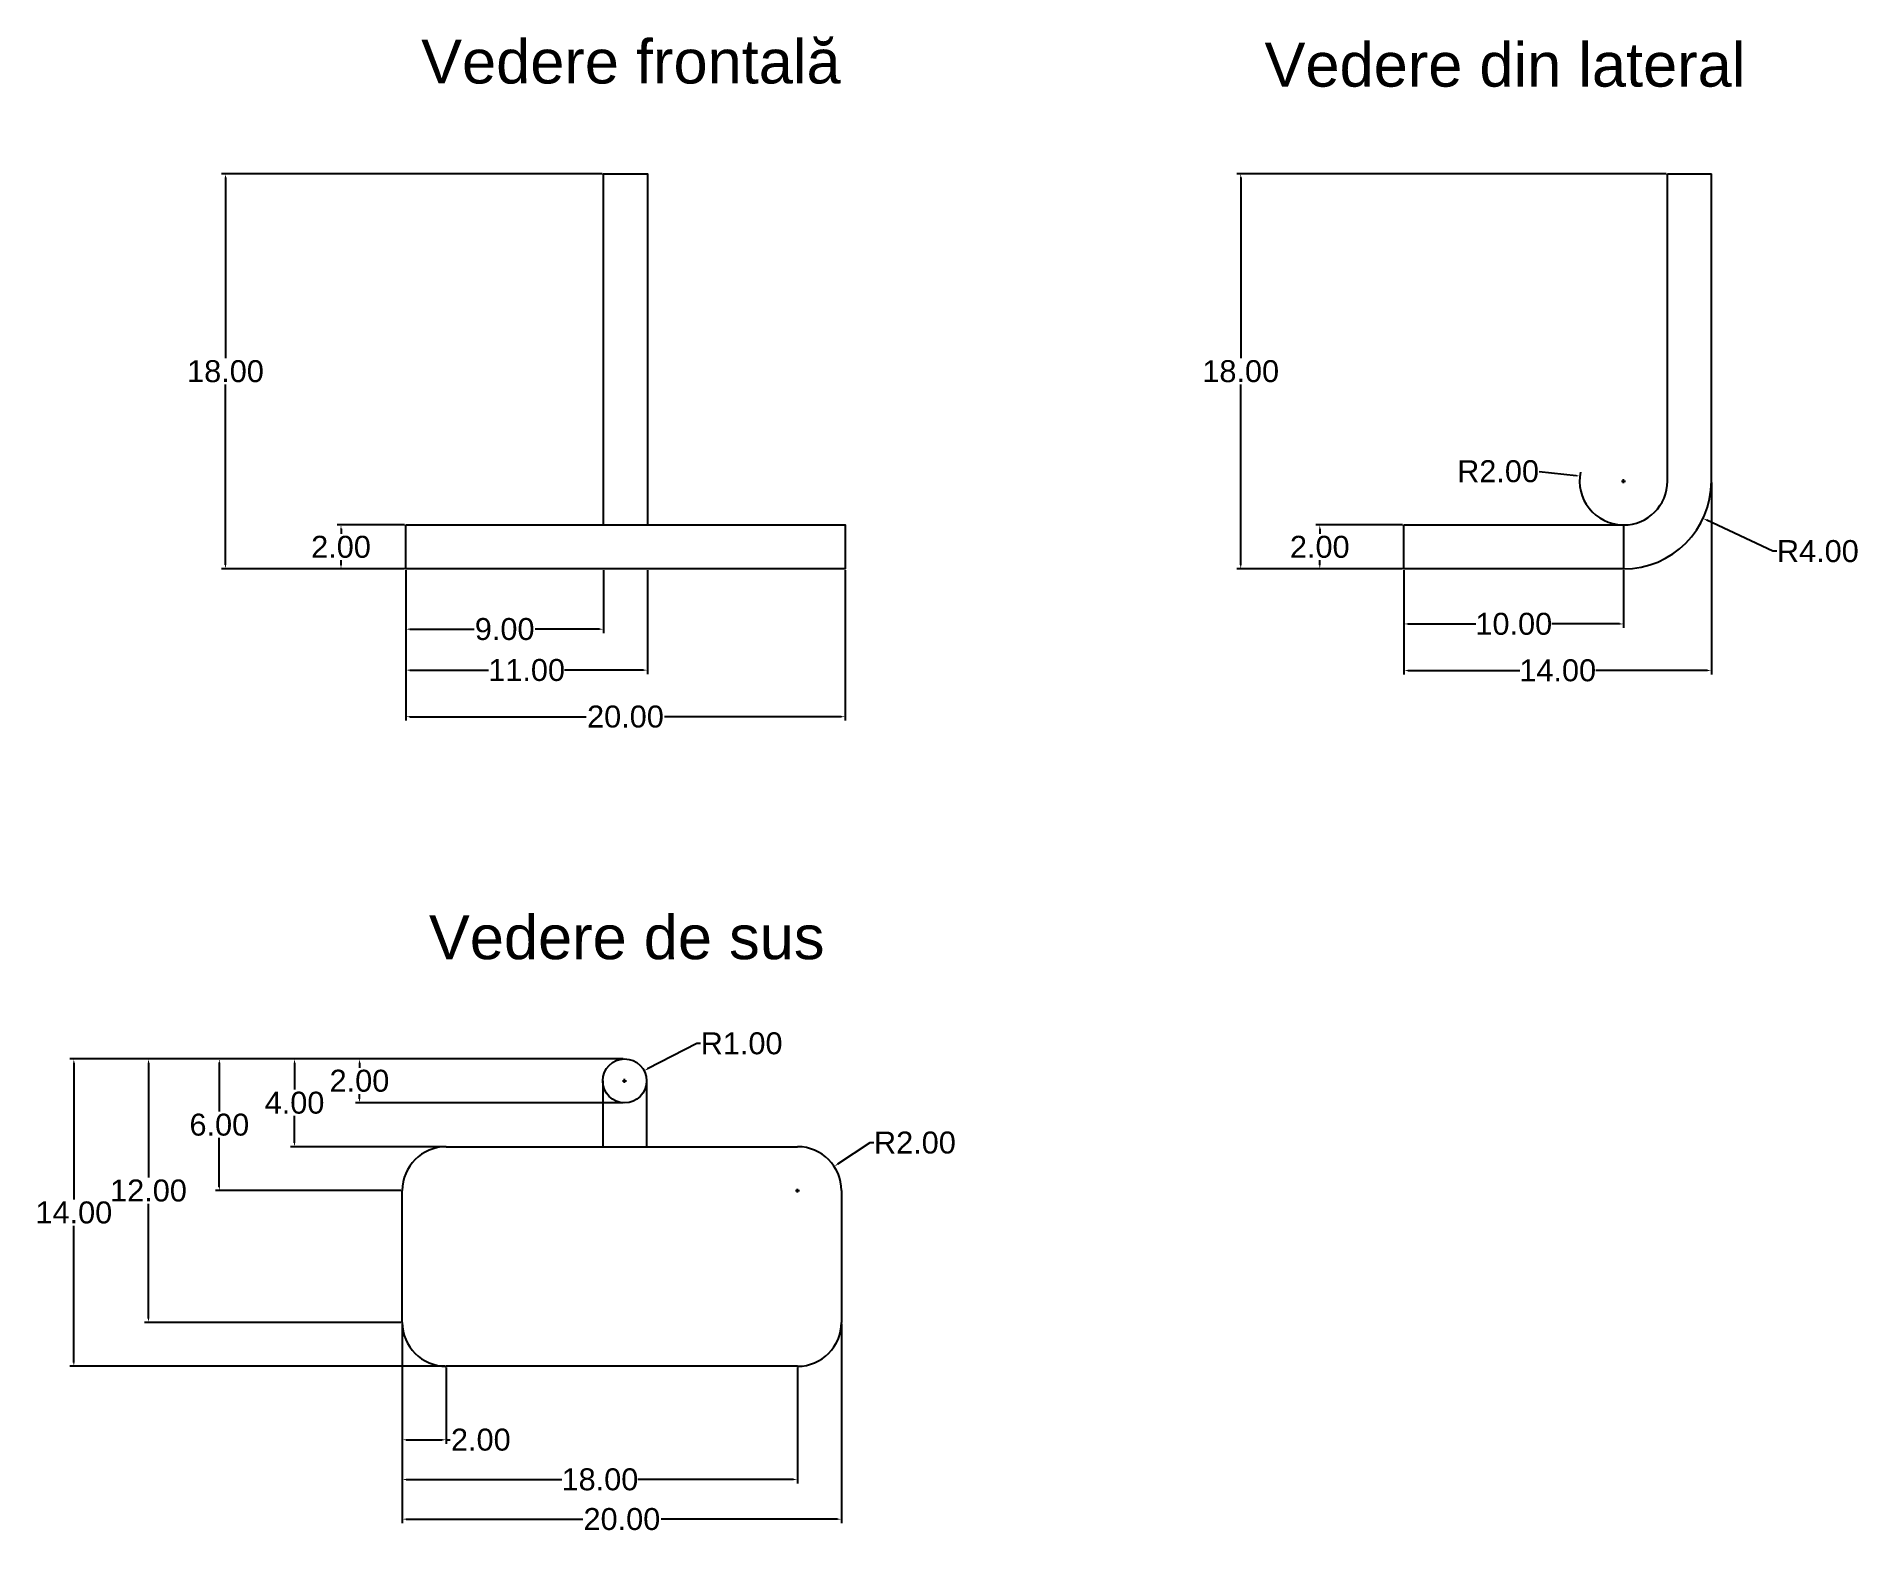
# Model space of a CAD drawing. Header units: millimetres. Extents: x 17.7 to 100.6, y 4.8 to 73.
import ezdxf

# ---------------------------------------------------------------- set-up
doc = ezdxf.new("R2010")
doc.units = ezdxf.units.MM
doc.header["$MEASUREMENT"] = 0
doc.layers.add('cotari', color=132, linetype='Continuous')
doc.layers.add('treapta', color=7, linetype='Continuous', true_color=0xd4e480)
doc.styles.get("Standard").update_dxf_attribs({"font": 'arial.ttf'})
doc.dimstyles.new('Cotari', dxfattribs={"dimtxt": 1, "dimasz": 0.18, "dimexe": 0.18, "dimexo": 0.0625, "dimgap": 0.09, "dimtad": 0, "dimtih": 1, "dimtoh": 1, "dimzin": 0, "dimdsep": 46, "dimtxsty": 'Standard', "dimcen": 0.09, "dimclrd": 256, "dimclre": 256, "dimclrt": 256, "dimadec": 0, "dimazin": 0, "dimtfac": 1, "dimtofl": 0, "dimtmove": 0, "dimatfit": 3, "dimfxl": 1, "dimtolj": 1, "dimtzin": 0, "dimarcsym": 0})

# ---------------------------------------------------------------- blocks, each defined once
blk = doc.blocks.new('*D1')
at = {"layer": 'cotari', "lineweight": -2, "transparency": 16777216}
for p, q in [((34.427, 50.738), (31.357, 50.738)), ((31.537, 50.558), (31.537, 50.338)), ((31.537, 48.918), (31.537, 49.137)), ((34.427, 48.738), (31.357, 48.738))]:
    blk.add_line(p, q, dxfattribs=at)
at = {"layer": 'cotari', "transparency": 16777216}
for points in [[(31.507, 50.558), (31.567, 50.558), (31.537, 50.738)], [(31.507, 48.918), (31.567, 48.918), (31.537, 48.738)]]:
    blk.add_solid(points, dxfattribs=at)
at = {"layer": 'Defpoints', "color": 0, "transparency": 16777216}
for p in [(31.537, 50.738), (34.49, 50.738), (34.49, 48.738)]:
    blk.add_point(p, dxfattribs=at)
at = {"layer": 'cotari', "transparency": 16777216, "insert": (31.537, 49.738), "char_height": 1, "attachment_point": 5}
blk.add_mtext('\\A1;2.00', dxfattribs=at)
blk = doc.blocks.new('*D2')
at = {"layer": 'cotari', "lineweight": -2, "transparency": 16777216}
for p, q in [((43.427, 66.738), (26.096, 66.738)), ((26.276, 66.558), (26.276, 58.338)), ((26.276, 48.918), (26.276, 57.137)), ((34.427, 48.738), (26.096, 48.738))]:
    blk.add_line(p, q, dxfattribs=at)
at = {"layer": 'cotari', "transparency": 16777216}
for points in [[(26.246, 66.558), (26.306, 66.558), (26.276, 66.738)], [(26.246, 48.918), (26.306, 48.918), (26.276, 48.738)]]:
    blk.add_solid(points, dxfattribs=at)
at = {"layer": 'Defpoints', "color": 0, "transparency": 16777216}
for p in [(26.276, 66.738), (43.49, 66.738), (34.49, 48.738)]:
    blk.add_point(p, dxfattribs=at)
at = {"layer": 'cotari', "transparency": 16777216, "insert": (26.276, 57.738), "char_height": 1, "attachment_point": 5}
blk.add_mtext('\\A1;18.00', dxfattribs=at)
blk = doc.blocks.new('*D3')
at = {"layer": 'cotari', "lineweight": -2, "transparency": 16777216}
for p, q in [((34.49, 48.675), (34.49, 45.813)), ((43.49, 48.675), (43.49, 45.813)), ((34.67, 45.993), (37.603, 45.993)), ((43.31, 45.993), (40.377, 45.993))]:
    blk.add_line(p, q, dxfattribs=at)
at = {"layer": 'cotari', "transparency": 16777216}
for points in [[(34.67, 46.023), (34.67, 45.963), (34.49, 45.993)], [(43.31, 46.023), (43.31, 45.963), (43.49, 45.993)]]:
    blk.add_solid(points, dxfattribs=at)
at = {"layer": 'Defpoints', "color": 0, "transparency": 16777216}
for p in [(34.49, 48.738), (43.49, 48.738), (43.49, 45.993)]:
    blk.add_point(p, dxfattribs=at)
at = {"layer": 'cotari', "transparency": 16777216, "insert": (38.99, 45.993), "char_height": 1, "attachment_point": 5}
blk.add_mtext('\\A1;9.00', dxfattribs=at)
blk = doc.blocks.new('*D4')
at = {"layer": 'cotari', "lineweight": -2, "transparency": 16777216}
for p, q in [((34.49, 48.675), (34.49, 43.947)), ((45.49, 48.675), (45.49, 43.947)), ((34.67, 44.127), (38.261, 44.127)), ((45.31, 44.127), (41.718, 44.127))]:
    blk.add_line(p, q, dxfattribs=at)
at = {"layer": 'cotari', "transparency": 16777216}
for points in [[(34.67, 44.157), (34.67, 44.097), (34.49, 44.127)], [(45.31, 44.157), (45.31, 44.097), (45.49, 44.127)]]:
    blk.add_solid(points, dxfattribs=at)
at = {"layer": 'Defpoints', "color": 0, "transparency": 16777216}
for p in [(34.49, 48.738), (45.49, 48.738), (45.49, 44.127)]:
    blk.add_point(p, dxfattribs=at)
at = {"layer": 'cotari', "transparency": 16777216, "insert": (39.99, 44.127), "char_height": 1, "attachment_point": 5}
blk.add_mtext('\\A1;11.00', dxfattribs=at)
blk = doc.blocks.new('*D5')
at = {"layer": 'cotari', "lineweight": -2, "transparency": 16777216}
for p, q in [((34.49, 48.675), (34.49, 41.827)), ((54.49, 48.675), (54.49, 41.827)), ((34.67, 42.007), (42.706, 42.007)), ((54.31, 42.007), (46.274, 42.007))]:
    blk.add_line(p, q, dxfattribs=at)
at = {"layer": 'cotari', "transparency": 16777216}
for points in [[(34.67, 42.037), (34.67, 41.977), (34.49, 42.007)], [(54.31, 42.037), (54.31, 41.977), (54.49, 42.007)]]:
    blk.add_solid(points, dxfattribs=at)
at = {"layer": 'Defpoints', "color": 0, "transparency": 16777216}
for p in [(34.49, 48.738), (54.49, 48.738), (54.49, 42.007)]:
    blk.add_point(p, dxfattribs=at)
at = {"layer": 'cotari', "transparency": 16777216, "insert": (44.49, 42.007), "char_height": 1, "attachment_point": 5}
blk.add_mtext('\\A1;20.00', dxfattribs=at)
blk = doc.blocks.new('*D6')
at = {"layer": 'cotari', "lineweight": -2, "transparency": 16777216}
for p, q in [((79.881, 50.738), (75.928, 50.738)), ((76.108, 50.558), (76.108, 50.338)), ((76.108, 48.918), (76.108, 49.137)), ((79.881, 48.738), (75.928, 48.738))]:
    blk.add_line(p, q, dxfattribs=at)
at = {"layer": 'cotari', "transparency": 16777216}
for points in [[(76.078, 50.558), (76.138, 50.558), (76.108, 50.738)], [(76.078, 48.918), (76.138, 48.918), (76.108, 48.738)]]:
    blk.add_solid(points, dxfattribs=at)
at = {"layer": 'Defpoints', "color": 0, "transparency": 16777216}
for p in [(76.108, 50.738), (79.943, 50.738), (79.943, 48.738)]:
    blk.add_point(p, dxfattribs=at)
at = {"layer": 'cotari', "transparency": 16777216, "insert": (76.108, 49.738), "char_height": 1, "attachment_point": 5}
blk.add_mtext('\\A1;2.00', dxfattribs=at)
blk = doc.blocks.new('*D7')
at = {"layer": 'cotari', "lineweight": -2, "transparency": 16777216}
for p, q in [((91.881, 66.738), (72.328, 66.738)), ((72.508, 66.558), (72.508, 58.338)), ((72.508, 48.918), (72.508, 57.137)), ((79.881, 48.738), (72.328, 48.738))]:
    blk.add_line(p, q, dxfattribs=at)
at = {"layer": 'cotari', "transparency": 16777216}
for points in [[(72.478, 66.558), (72.538, 66.558), (72.508, 66.738)], [(72.478, 48.918), (72.538, 48.918), (72.508, 48.738)]]:
    blk.add_solid(points, dxfattribs=at)
at = {"layer": 'Defpoints', "color": 0, "transparency": 16777216}
for p in [(72.508, 66.738), (91.943, 66.738), (79.943, 48.738)]:
    blk.add_point(p, dxfattribs=at)
at = {"layer": 'cotari', "transparency": 16777216, "insert": (72.508, 57.738), "char_height": 1, "attachment_point": 5}
blk.add_mtext('\\A1;18.00', dxfattribs=at)
blk = doc.blocks.new('*D8')
at = {"layer": 'cotari', "lineweight": -2, "transparency": 16777216}
for p, q in [((79.943, 48.675), (79.943, 46.051)), ((89.943, 48.675), (89.943, 46.051)), ((80.123, 46.231), (83.215, 46.231)), ((89.763, 46.231), (86.672, 46.231))]:
    blk.add_line(p, q, dxfattribs=at)
at = {"layer": 'cotari', "transparency": 16777216}
for points in [[(80.123, 46.261), (80.123, 46.201), (79.943, 46.231)], [(89.763, 46.261), (89.763, 46.201), (89.943, 46.231)]]:
    blk.add_solid(points, dxfattribs=at)
at = {"layer": 'Defpoints', "color": 0, "transparency": 16777216}
for p in [(79.943, 48.738), (89.943, 48.738), (89.943, 46.231)]:
    blk.add_point(p, dxfattribs=at)
at = {"layer": 'cotari', "transparency": 16777216, "insert": (84.943, 46.231), "char_height": 1, "attachment_point": 5}
blk.add_mtext('\\A1;10.00', dxfattribs=at)
blk = doc.blocks.new('*D9')
at = {"layer": 'cotari', "lineweight": -2, "transparency": 16777216}
for p, q in [((93.943, 52.675), (93.943, 43.933)), ((79.943, 48.675), (79.943, 43.933)), ((80.123, 44.113), (85.215, 44.113)), ((93.763, 44.113), (88.672, 44.113))]:
    blk.add_line(p, q, dxfattribs=at)
at = {"layer": 'cotari', "transparency": 16777216}
for points in [[(80.123, 44.143), (80.123, 44.083), (79.943, 44.113)], [(93.763, 44.143), (93.763, 44.083), (93.943, 44.113)]]:
    blk.add_solid(points, dxfattribs=at)
at = {"layer": 'Defpoints', "color": 0, "transparency": 16777216}
for p in [(93.943, 52.738), (79.943, 48.738), (93.943, 44.113)]:
    blk.add_point(p, dxfattribs=at)
at = {"layer": 'cotari', "transparency": 16777216, "insert": (86.943, 44.113), "char_height": 1, "attachment_point": 5}
blk.add_mtext('\\A1;14.00', dxfattribs=at)
blk = doc.blocks.new('*D10')
at = {"layer": 'cotari', "lineweight": -2, "transparency": 16777216}
for p, q in [((89.853, 52.738), (90.033, 52.738)), ((89.943, 52.648), (89.943, 52.828)), ((96.744, 49.543), (93.727, 50.961)), ((96.924, 49.543), (96.744, 49.543))]:
    blk.add_line(p, q, dxfattribs=at)
at = {"layer": 'cotari', "transparency": 16777216}
blk.add_solid([(93.74, 50.988), (93.714, 50.933), (93.564, 51.037)], dxfattribs=at)
at = {"layer": 'Defpoints', "color": 0, "transparency": 16777216}
for p in [(89.943, 52.738), (93.564, 51.037)]:
    blk.add_point(p, dxfattribs=at)
at = {"layer": 'cotari', "transparency": 16777216, "insert": (98.79, 49.543), "char_height": 1, "attachment_point": 5}
blk.add_mtext('\\A1;R4.00', dxfattribs=at)
blk = doc.blocks.new('*D11')
at = {"layer": 'cotari', "lineweight": -2, "transparency": 16777216}
for p, q in [((86.093, 53.181), (87.778, 52.987)), ((89.853, 52.738), (90.033, 52.738)), ((89.943, 52.648), (89.943, 52.828))]:
    blk.add_line(p, q, dxfattribs=at)
blk.add_arc((89.943, 52.738), 2, 168.2761, 268.20951, dxfattribs=at)
at = {"layer": 'cotari', "transparency": 16777216}
blk.add_solid([(87.781, 53.017), (87.774, 52.957), (87.957, 52.967)], dxfattribs=at)
at = {"layer": 'Defpoints', "color": 0, "transparency": 16777216}
for p in [(87.957, 52.967), (89.943, 52.738)]:
    blk.add_point(p, dxfattribs=at)
at = {"layer": 'cotari', "transparency": 16777216, "insert": (84.228, 53.181), "char_height": 1, "attachment_point": 5}
blk.add_mtext('\\A1;R2.00', dxfattribs=at)
blk = doc.blocks.new('*D12')
at = {"layer": 'cotari', "lineweight": -2, "transparency": 16777216}
for p, q in [((47.735, 27.124), (45.5, 25.964)), ((47.915, 27.124), (47.735, 27.124)), ((44.363, 25.42), (44.543, 25.42)), ((44.453, 25.33), (44.453, 25.51))]:
    blk.add_line(p, q, dxfattribs=at)
at = {"layer": 'cotari', "transparency": 16777216}
blk.add_solid([(45.487, 25.991), (45.514, 25.937), (45.341, 25.881)], dxfattribs=at)
at = {"layer": 'Defpoints', "color": 0, "transparency": 16777216}
for p in [(45.341, 25.881), (44.453, 25.42)]:
    blk.add_point(p, dxfattribs=at)
at = {"layer": 'cotari', "transparency": 16777216, "insert": (49.78, 27.124), "char_height": 1, "attachment_point": 5}
blk.add_mtext('\\A1;R1.00', dxfattribs=at)
blk = doc.blocks.new('*D13')
at = {"layer": 'cotari', "lineweight": -2, "transparency": 16777216}
for p, q in [((44.391, 26.42), (32.197, 26.42)), ((32.377, 26.24), (32.377, 26.021)), ((44.391, 24.42), (32.197, 24.42)), ((32.377, 24.6), (32.377, 24.82))]:
    blk.add_line(p, q, dxfattribs=at)
at = {"layer": 'cotari', "transparency": 16777216}
for points in [[(32.347, 26.24), (32.407, 26.24), (32.377, 26.42)], [(32.347, 24.6), (32.407, 24.6), (32.377, 24.42)]]:
    blk.add_solid(points, dxfattribs=at)
at = {"layer": 'Defpoints', "color": 0, "transparency": 16777216}
for p in [(44.453, 26.42), (32.377, 24.42), (44.453, 24.42)]:
    blk.add_point(p, dxfattribs=at)
at = {"layer": 'cotari', "transparency": 16777216, "insert": (32.377, 25.42), "char_height": 1, "attachment_point": 5}
blk.add_mtext('\\A1;2.00', dxfattribs=at)
blk = doc.blocks.new('*D14')
at = {"layer": 'cotari', "lineweight": -2, "transparency": 16777216}
for p, q in [((44.391, 26.42), (29.241, 26.42)), ((29.421, 26.24), (29.421, 25.021)), ((29.421, 22.6), (29.421, 23.82)), ((36.253, 22.42), (29.241, 22.42))]:
    blk.add_line(p, q, dxfattribs=at)
at = {"layer": 'cotari', "transparency": 16777216}
for points in [[(29.391, 26.24), (29.451, 26.24), (29.421, 26.42)], [(29.391, 22.6), (29.451, 22.6), (29.421, 22.42)]]:
    blk.add_solid(points, dxfattribs=at)
at = {"layer": 'Defpoints', "color": 0, "transparency": 16777216}
for p in [(44.453, 26.42), (29.421, 22.42), (36.316, 22.42)]:
    blk.add_point(p, dxfattribs=at)
at = {"layer": 'cotari', "transparency": 16777216, "insert": (29.421, 24.42), "char_height": 1, "attachment_point": 5}
blk.add_mtext('\\A1;4.00', dxfattribs=at)
blk = doc.blocks.new('*D15')
at = {"layer": 'cotari', "lineweight": -2, "transparency": 16777216}
for p, q in [((44.391, 26.42), (25.816, 26.42)), ((25.996, 26.24), (25.996, 24.021)), ((25.996, 20.6), (25.996, 22.82)), ((34.266, 20.42), (25.816, 20.42))]:
    blk.add_line(p, q, dxfattribs=at)
at = {"layer": 'cotari', "transparency": 16777216}
for points in [[(25.966, 26.24), (26.026, 26.24), (25.996, 26.42)], [(25.966, 20.6), (26.026, 20.6), (25.996, 20.42)]]:
    blk.add_solid(points, dxfattribs=at)
at = {"layer": 'Defpoints', "color": 0, "transparency": 16777216}
for p in [(44.453, 26.42), (25.996, 20.42), (34.328, 20.42)]:
    blk.add_point(p, dxfattribs=at)
at = {"layer": 'cotari', "transparency": 16777216, "insert": (25.996, 23.42), "char_height": 1, "attachment_point": 5}
blk.add_mtext('\\A1;6.00', dxfattribs=at)
blk = doc.blocks.new('*D16')
at = {"layer": 'cotari', "lineweight": -2, "transparency": 16777216}
for p, q in [((44.391, 26.42), (22.59, 26.42)), ((22.77, 26.24), (22.77, 21.021)), ((22.77, 14.6), (22.77, 19.82)), ((34.266, 14.42), (22.59, 14.42))]:
    blk.add_line(p, q, dxfattribs=at)
at = {"layer": 'cotari', "transparency": 16777216}
for points in [[(22.74, 26.24), (22.8, 26.24), (22.77, 26.42)], [(22.74, 14.6), (22.8, 14.6), (22.77, 14.42)]]:
    blk.add_solid(points, dxfattribs=at)
at = {"layer": 'Defpoints', "color": 0, "transparency": 16777216}
for p in [(44.453, 26.42), (22.77, 14.42), (34.328, 14.42)]:
    blk.add_point(p, dxfattribs=at)
at = {"layer": 'cotari', "transparency": 16777216, "insert": (22.77, 20.42), "char_height": 1, "attachment_point": 5}
blk.add_mtext('\\A1;12.00', dxfattribs=at)
blk = doc.blocks.new('*D17')
at = {"layer": 'cotari', "lineweight": -2, "transparency": 16777216}
for p, q in [((44.391, 26.42), (19.191, 26.42)), ((19.371, 26.24), (19.371, 20.021)), ((19.371, 12.6), (19.371, 18.82)), ((36.266, 12.42), (19.191, 12.42))]:
    blk.add_line(p, q, dxfattribs=at)
at = {"layer": 'cotari', "transparency": 16777216}
for points in [[(19.341, 26.24), (19.401, 26.24), (19.371, 26.42)], [(19.341, 12.6), (19.401, 12.6), (19.371, 12.42)]]:
    blk.add_solid(points, dxfattribs=at)
at = {"layer": 'Defpoints', "color": 0, "transparency": 16777216}
for p in [(44.453, 26.42), (19.371, 12.42), (36.328, 12.42)]:
    blk.add_point(p, dxfattribs=at)
at = {"layer": 'cotari', "transparency": 16777216, "insert": (19.371, 19.42), "char_height": 1, "attachment_point": 5}
blk.add_mtext('\\A1;14.00', dxfattribs=at)
blk = doc.blocks.new('*D18')
at = {"layer": 'cotari', "lineweight": -2, "transparency": 16777216}
for p, q in [((34.328, 14.358), (34.328, 8.893)), ((36.328, 12.358), (36.328, 8.893)), ((34.508, 9.073), (36.148, 9.073)), ((36.328, 9.073), (36.508, 9.073))]:
    blk.add_line(p, q, dxfattribs=at)
at = {"layer": 'cotari', "transparency": 16777216}
for points in [[(34.508, 9.103), (34.508, 9.043), (34.328, 9.073)], [(36.148, 9.103), (36.148, 9.043), (36.328, 9.073)]]:
    blk.add_solid(points, dxfattribs=at)
at = {"layer": 'Defpoints', "color": 0, "transparency": 16777216}
for p in [(34.328, 14.42), (36.328, 12.42), (36.328, 9.073)]:
    blk.add_point(p, dxfattribs=at)
at = {"layer": 'cotari', "transparency": 16777216, "insert": (37.904, 9.073), "char_height": 1, "attachment_point": 5}
blk.add_mtext('\\A1;2.00', dxfattribs=at)
blk = doc.blocks.new('*D19')
at = {"layer": 'cotari', "lineweight": -2, "transparency": 16777216}
for p, q in [((34.328, 14.358), (34.328, 7.085)), ((52.328, 12.358), (52.328, 7.085)), ((34.508, 7.265), (41.6, 7.265)), ((52.148, 7.265), (45.057, 7.265))]:
    blk.add_line(p, q, dxfattribs=at)
at = {"layer": 'cotari', "transparency": 16777216}
for points in [[(34.508, 7.295), (34.508, 7.235), (34.328, 7.265)], [(52.148, 7.295), (52.148, 7.235), (52.328, 7.265)]]:
    blk.add_solid(points, dxfattribs=at)
at = {"layer": 'Defpoints', "color": 0, "transparency": 16777216}
for p in [(34.328, 14.42), (52.328, 12.42), (52.328, 7.265)]:
    blk.add_point(p, dxfattribs=at)
at = {"layer": 'cotari', "transparency": 16777216, "insert": (43.328, 7.265), "char_height": 1, "attachment_point": 5}
blk.add_mtext('\\A1;18.00', dxfattribs=at)
blk = doc.blocks.new('*D20')
at = {"layer": 'cotari', "lineweight": -2, "transparency": 16777216}
for p, q in [((34.328, 14.358), (34.328, 5.277)), ((54.328, 14.358), (54.328, 5.277)), ((34.508, 5.457), (42.544, 5.457)), ((54.148, 5.457), (46.112, 5.457))]:
    blk.add_line(p, q, dxfattribs=at)
at = {"layer": 'cotari', "transparency": 16777216}
for points in [[(34.508, 5.487), (34.508, 5.427), (34.328, 5.457)], [(54.148, 5.487), (54.148, 5.427), (54.328, 5.457)]]:
    blk.add_solid(points, dxfattribs=at)
at = {"layer": 'Defpoints', "color": 0, "transparency": 16777216}
for p in [(34.328, 14.42), (54.328, 14.42), (54.328, 5.457)]:
    blk.add_point(p, dxfattribs=at)
at = {"layer": 'cotari', "transparency": 16777216, "insert": (44.328, 5.457), "char_height": 1, "attachment_point": 5}
blk.add_mtext('\\A1;20.00', dxfattribs=at)
blk = doc.blocks.new('*D21')
at = {"layer": 'cotari', "lineweight": -2, "transparency": 16777216}
for p, q in [((55.626, 22.604), (54.146, 21.624)), ((55.806, 22.604), (55.626, 22.604)), ((52.238, 20.42), (52.418, 20.42)), ((52.328, 20.33), (52.328, 20.51))]:
    blk.add_line(p, q, dxfattribs=at)
at = {"layer": 'cotari', "transparency": 16777216}
blk.add_solid([(54.129, 21.649), (54.162, 21.599), (53.996, 21.525)], dxfattribs=at)
at = {"layer": 'Defpoints', "color": 0, "transparency": 16777216}
for p in [(53.996, 21.525), (52.328, 20.42)]:
    blk.add_point(p, dxfattribs=at)
at = {"layer": 'cotari', "transparency": 16777216, "insert": (57.671, 22.604), "char_height": 1, "attachment_point": 5}
blk.add_mtext('\\A1;R2.00', dxfattribs=at)

msp = doc.modelspace()

# ---------------------------------------------------------------- linework, layer by layer
at = {"layer": 'treapta'}
for p, q in [((91.943, 66.738), (93.943, 66.738)), ((91.943, 52.738), (91.943, 66.738)), ((93.943, 52.738), (93.943, 66.738)), ((43.453, 25.42), (43.453, 22.42)), ((45.453, 25.42), (45.453, 22.42)), ((36.328, 22.42), (52.328, 22.42)), ((34.328, 14.42), (34.328, 20.42)), ((54.328, 20.42), (54.328, 14.42)), ((52.328, 12.42), (36.328, 12.42))]:
    msp.add_line(p, q, dxfattribs=at)
for points in [[(43.49, 50.738), (43.49, 66.738), (45.49, 66.738), (45.49, 50.738)], [(45.49, 48.738), (43.49, 48.738)]]:
    msp.add_lwpolyline(points, dxfattribs=at)
for points in [[(34.49, 50.738), (54.49, 50.738), (54.49, 48.738), (34.49, 48.738)], [(79.943, 50.738), (89.943, 50.738), (89.943, 48.738), (79.943, 48.738)]]:
    msp.add_lwpolyline(points, close=True, dxfattribs=at)
msp.add_circle((44.453, 25.42), 1, dxfattribs=at)
for centre, radius, start, end in [((89.943, 52.738), 4, 270, 0), ((89.943, 52.738), 2, 270, 0), ((36.328, 20.42), 2, 90, 180), ((52.328, 20.42), 2, 0, 90), ((36.328, 14.42), 2, 180, 270), ((52.328, 14.42), 2, 270, 0)]:
    msp.add_arc(centre, radius, start, end, dxfattribs=at)

# ---------------------------------------------------------------- texts
for s, p in [('Vedere frontală', (35.186, 70.847)), ('Vedere din lateral', (73.593, 70.703)), ('Vedere de sus', (35.54, 30.962))]:
    msp.add_text(s, height=2).set_placement(p)

# ---------------------------------------------------------------- dimensions: what is measured, and where the dimension line sits
at = {"layer": 'cotari'}
for base, p1, p2, picture, middle in [((26.276, 66.738), (34.49, 48.738), (43.49, 66.738), '*D2', (26.276, 57.738)), ((72.508, 66.738), (79.943, 48.738), (91.943, 66.738), '*D7', (72.508, 57.738)), ((31.537, 50.738), (34.49, 48.738), (34.49, 50.738), '*D1', (31.537, 49.738)), ((76.108, 50.738), (79.943, 48.738), (79.943, 50.738), '*D6', (76.108, 49.738)), ((19.371, 12.42), (44.453, 26.42), (36.328, 12.42), '*D17', (19.371, 19.42)), ((22.77, 14.42), (44.453, 26.42), (34.328, 14.42), '*D16', (22.77, 20.42)), ((25.996, 20.42), (44.453, 26.42), (34.328, 20.42), '*D15', (25.996, 23.42)), ((29.421, 22.42), (44.453, 26.42), (36.316, 22.42), '*D14', (29.421, 24.42)), ((32.377, 24.42), (44.453, 26.42), (44.453, 24.42), '*D13', (32.377, 25.42))]:
    dim = msp.add_linear_dim(base=base, p1=p1, p2=p2, angle=90, dimstyle='Cotari', dxfattribs=at)
    dim.commit()
    dim.dimension.update_dxf_attribs({"geometry": picture, "text_midpoint": middle})
for center, mpoint, picture, middle in [((89.943, 52.738), (87.957, 52.967), '*D11', (86.093, 53.181)), ((89.943, 52.738), (93.564, 51.037), '*D10', (98.79, 49.543)), ((44.453, 25.42), (45.341, 25.881), '*D12', (49.78, 27.124)), ((52.328, 20.42), (53.996, 21.525), '*D21', (57.671, 22.604))]:
    dim = msp.add_radius_dim(center=center, mpoint=mpoint, dimstyle='Cotari', dxfattribs=at)
    dim.commit()
    dim.dimension.update_dxf_attribs({"geometry": picture, "text_midpoint": middle, "dimtype": 164})
for base, p1, p2, picture, middle in [((93.943, 44.113), (79.943, 48.738), (93.943, 52.738), '*D9', (86.943, 44.113)), ((43.49, 45.993), (34.49, 48.738), (43.49, 48.738), '*D3', (38.99, 45.993)), ((45.49, 44.127), (34.49, 48.738), (45.49, 48.738), '*D4', (39.99, 44.127)), ((54.49, 42.007), (34.49, 48.738), (54.49, 48.738), '*D5', (44.49, 42.007)), ((89.943, 46.231), (79.943, 48.738), (89.943, 48.738), '*D8', (84.943, 46.231)), ((36.328, 9.073), (34.328, 14.42), (36.328, 12.42), '*D18', (37.904, 9.073)), ((52.328, 7.265), (34.328, 14.42), (52.328, 12.42), '*D19', (43.328, 7.265)), ((54.328, 5.457), (34.328, 14.42), (54.328, 14.42), '*D20', (44.328, 5.457))]:
    dim = msp.add_linear_dim(base=base, p1=p1, p2=p2, dimstyle='Cotari', dxfattribs=at)
    dim.commit()
    dim.dimension.update_dxf_attribs({"geometry": picture, "text_midpoint": middle})

doc.saveas('drawing.dxf')
